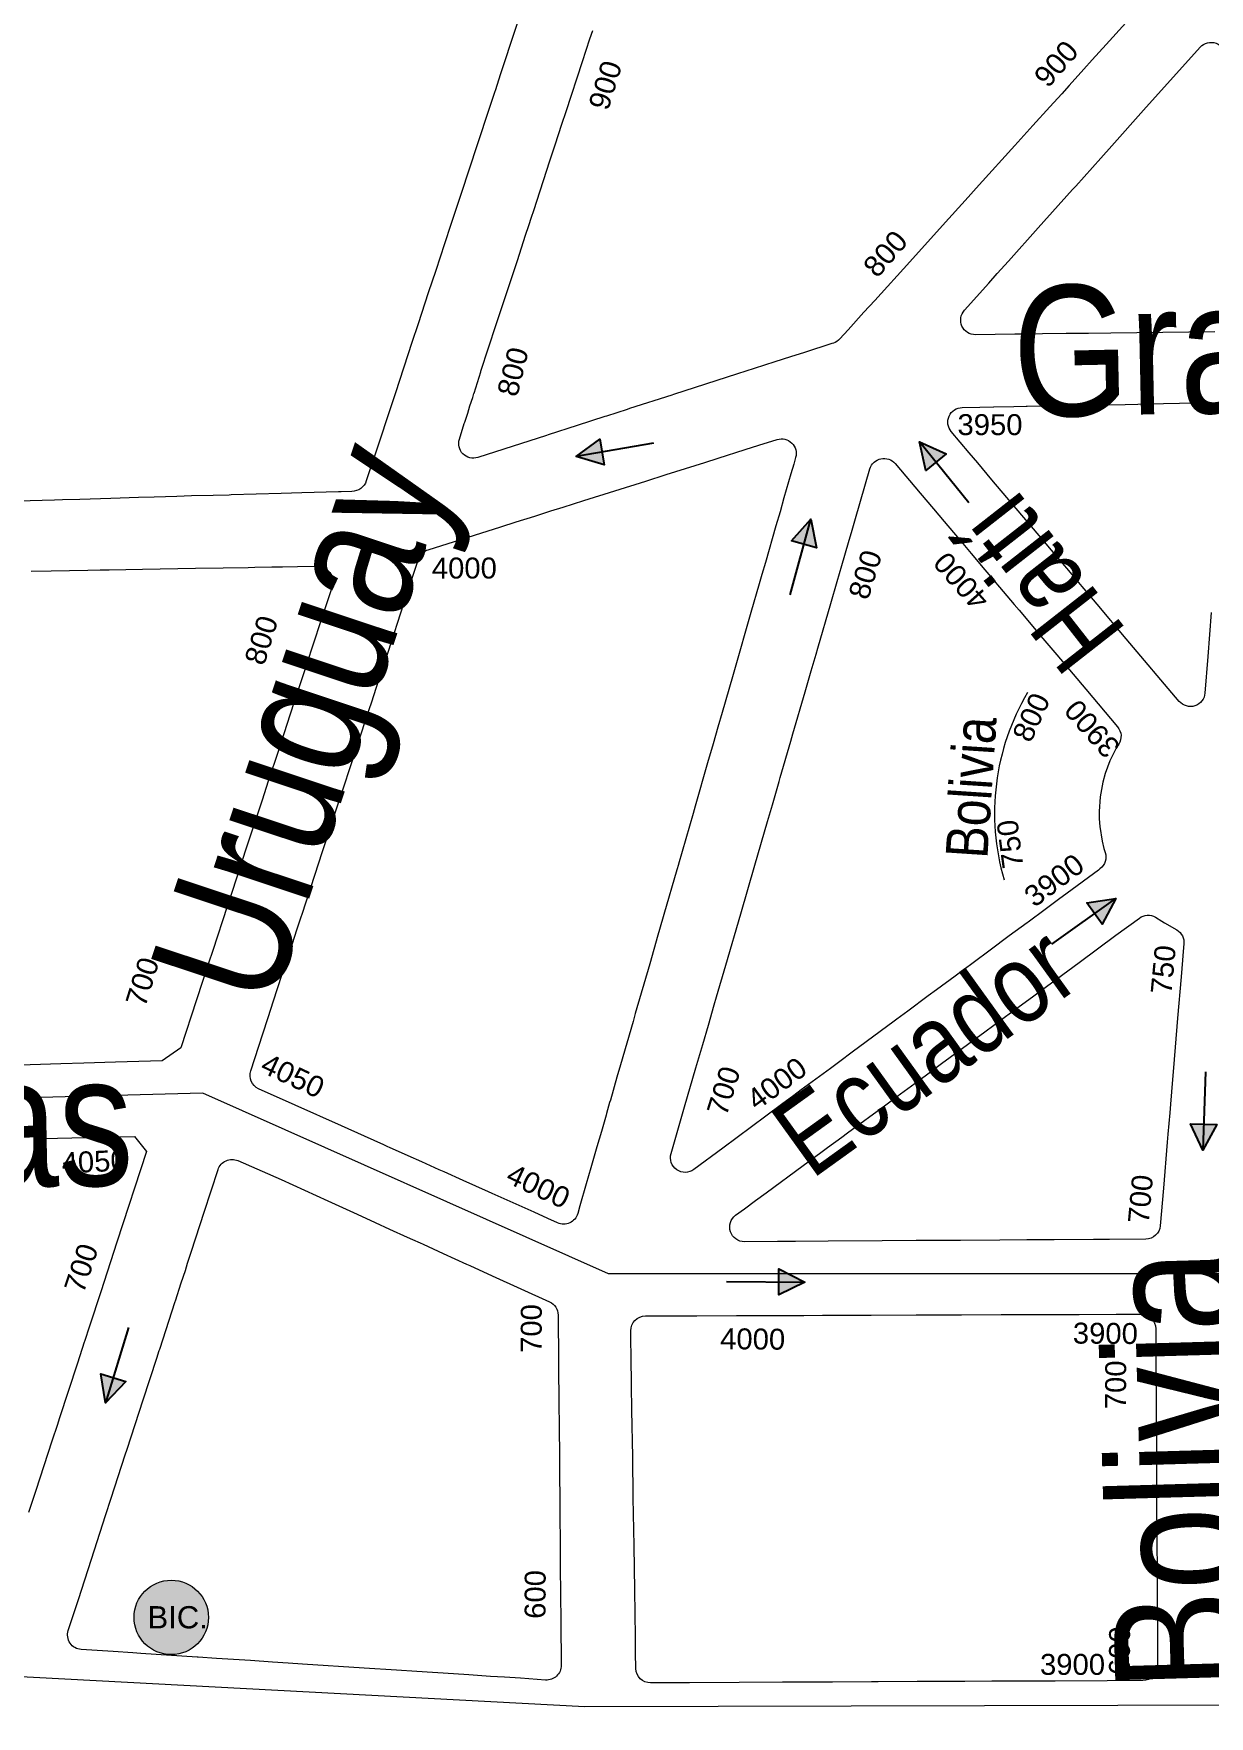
# Model space of a CAD drawing. Header units: millimetres. Extents: x 11558 to 23675, y 49449 to 61482.
# Drawn here: x 16400.7 to 16625.3, y 54011.2 to 54332.7 of the extents above; entities that cross this region are included whole.
import ezdxf

# ---------------------------------------------------------------- set-up
doc = ezdxf.new("R2010")
doc.units = ezdxf.units.MM
for name, color, linetype in [('0. plano base - nombres calles', 22, 'Continuous'), ('0. Plano Base - PLANO', 254, 'Continuous'), ('0. Plano base - sentido calles', 253, 'Continuous'), ('7. puesta en valor CC la lucila', 212, 'Continuous'), ('numeración', 7, 'Continuous')]:
    doc.layers.add(name, color=color, linetype=linetype)
doc.layers.add('Linea Bicentenario Original', color=7, linetype='Continuous', true_color=0x0000cc, transparency=0.5)
doc.layers.get('7. puesta en valor CC la lucila').off()
doc.styles.get("Standard").update_dxf_attribs({"font": 'arial.ttf'})

# ---------------------------------------------------------------- blocks, each defined once
blk = doc.blocks.new('MANZANAS')
at = {"layer": '0. Plano Base - PLANO', "color": 0, "linetype": 'Continuous', "lineweight": 5}
for points in [[(5636848.34, 6177028.4), (5636845.51, 6177017.59), (5636844.5, 6177013.74), (5636843.9, 6177011.42), (5636842.83, 6177007.35), (5636842.3, 6177005.33), (5636841.45, 6177002.1), (5636840.23, 6176997.42), (5636838.92, 6176992.43), (5636836.35, 6176982.61), (5636835.33, 6176978.7), (5636833.91, 6176973.29), (5636831.33, 6176963.46), (5636828.81, 6176953.83), (5636828.03, 6176950.86), (5636826.9, 6176946.52), (5636826.29, 6176944.21, -0.13184), (5636825.57, 6176942.95), (5636825.36, 6176942.74), (5636821.49, 6176938.83), (5636819.49, 6176936.81), (5636817.31, 6176934.61), (5636814.38, 6176931.65), (5636812.02, 6176929.27), (5636802.99, 6176920.14), (5636802.73, 6176919.88), (5636796.77, 6176913.87), (5636796.46, 6176913.55), (5636793.54, 6176910.6), (5636793.31, 6176910.37), (5636789.38, 6176906.4), (5636785.28, 6176902.26), (5636785.05, 6176902.03), (5636779.03, 6176895.95), (5636775.35, 6176892.23, -0.610214), (5636770.6, 6176893.73), (5636770.08, 6176896.79), (5636770.03, 6176897.04), (5636769.72, 6176898.87), (5636769.48, 6176900.27), (5636769.19, 6176901.97), (5636769.06, 6176902.72), (5636769.04, 6176902.82), (5636768.33, 6176906.99), (5636768.3, 6176907.12), (5636766.78, 6176916.38), (5636766.3, 6176919.35), (5636765.16, 6176926.31), (5636764.69, 6176929.13), (5636763.87, 6176934.16), (5636763.56, 6176936.08), (5636763.29, 6176937.7), (5636763.07, 6176939.05), (5636761.46, 6176948.87), (5636760.94, 6176952.02), (5636760.27, 6176956.14), (5636759.86, 6176958.64), (5636758.23, 6176968.6), (5636757.49, 6176973.09), (5636757.22, 6176974.76)], [(5636889.24, 6176978.46), (5636871.72, 6176969.08), (5636867.96, 6176967.06), (5636866.87, 6176966.48), (5636864.2, 6176965.05), (5636860.21, 6176962.92), (5636856.83, 6176961.11), (5636855.52, 6176960.41), (5636848.92, 6176956.88, -0.652832), (5636844.89, 6176960.04), (5636846.62, 6176966.77), (5636847.23, 6176969.15), (5636848.02, 6176972.25), (5636850.14, 6176980.51), (5636852.6, 6176990.06), (5636852.82, 6176990.92), (5636854.59, 6176997.85), (5636855.39, 6177000.94), (5636857.65, 6177009.75), (5636861.67, 6177025.41, -0.683082), (5636866.85, 6177026.04)], [(5636743.42, 6176971.71), (5636745.14, 6176961.09), (5636745.43, 6176959.27), (5636745.97, 6176955.92), (5636745.99, 6176955.8), (5636746.54, 6176952.41), (5636746.67, 6176951.63), (5636747.58, 6176945.95), (5636747.71, 6176945.17), (5636749.27, 6176935.51), (5636749.75, 6176932.53), (5636750.27, 6176929.35), (5636750.89, 6176925.52), (5636751.75, 6176920.2), (5636752.46, 6176915.78), (5636753.46, 6176909.6), (5636754.06, 6176905.91), (5636755.67, 6176895.94), (5636756.37, 6176891.58), (5636757.22, 6176886.34), (5636758.5, 6176878.46, -0.315728), (5636756.99, 6176875.36), (5636755.23, 6176874.38), (5636754.77, 6176874.12), (5636748.62, 6176870.7), (5636745.17, 6176868.78), (5636736.83, 6176864.14), (5636736.53, 6176863.97), (5636733.81, 6176862.46), (5636730.22, 6176860.49), (5636727.79, 6176859.11), (5636724, 6176857), (5636721.38, 6176855.54), (5636716.73, 6176852.95), (5636711.58, 6176850.08), (5636708.69, 6176848.48), (5636707.34, 6176847.73), (5636701.2, 6176844.31)], [(5636913.37, 6176930.54), (5636916.65, 6176922.8), (5636919.39, 6176916.34, -0.670302), (5636915.75, 6176912.66), (5636901.25, 6176918.62), (5636893.3, 6176921.89), (5636891.28, 6176922.71), (5636888.16, 6176924), (5636885.5, 6176925.09), (5636882.26, 6176926.42), (5636877.41, 6176928.42), (5636872.66, 6176930.37), (5636864.47, 6176933.74), (5636860.58, 6176935.34), (5636858.22, 6176936.31), (5636853.35, 6176938.31, -0.63134), (5636853.07, 6176943.36), (5636856.05, 6176944.98), (5636858.32, 6176946.22), (5636858.38, 6176946.25), (5636861.73, 6176948.07), (5636863.81, 6176949.21), (5636864, 6176949.32), (5636866.91, 6176950.9), (5636867.13, 6176951.02), (5636871.38, 6176953.33), (5636880.41, 6176958.25), (5636886.84, 6176961.76), (5636894.92, 6176966.16, -0.443114)], [(5636709.62, 6176833.59), (5636712.98, 6176835.41), (5636719.14, 6176838.75), (5636721.25, 6176839.9), (5636722.76, 6176840.72), (5636728.35, 6176843.75), (5636737.25, 6176848.57), (5636741.92, 6176851.1), (5636746.08, 6176853.36), (5636747.24, 6176853.98), (5636750.07, 6176855.52), (5636751.87, 6176856.49), (5636754.36, 6176857.85), (5636757.65, 6176859.63, -0.516052), (5636762.04, 6176857.48), (5636762.92, 6176852.13), (5636764.13, 6176844.68), (5636764.48, 6176842.55), (5636765.75, 6176834.81), (5636766.21, 6176831.98), (5636767.35, 6176825.01), (5636768.35, 6176818.87), (5636768.96, 6176815.11), (5636769.42, 6176812.33), (5636770.59, 6176805.17), (5636770.85, 6176803.56), (5636772.22, 6176795.17), (5636772.41, 6176794.01), (5636773.83, 6176785.29), (5636774.24, 6176782.8), (5636775.44, 6176775.5), (5636776.99, 6176765.98), (5636774.98, 6176762.13), (5636767.21, 6176757.78), (5636761.92, 6176754.82), (5636758.06, 6176752.66), (5636749.57, 6176747.91)]]:
    blk.add_lwpolyline(points, format="xyb", dxfattribs=at)
for points in [[(5636909.27, 6176900.08), (5636909.19, 6176899.3), (5636909.18, 6176897.88), (5636909.25, 6176896.46), (5636909.58, 6176893.89), (5636909.93, 6176892.25), (5636910.76, 6176889.53), (5636911.89, 6176886.92), (5636912.56, 6176885.68), (5636913.31, 6176884.46), (5636914.99, 6176882.16), (5636915.92, 6176881.09), (5636916.51, 6176880.52, -0.323965), (5636917.07, 6176877.28), (5636916.91, 6176876.95), (5636913.65, 6176870.27), (5636912.73, 6176868.41), (5636911.34, 6176865.54), (5636909.57, 6176861.92), (5636909.47, 6176861.73), (5636907.61, 6176857.92), (5636905.62, 6176853.85), (5636903.83, 6176850.17), (5636901.95, 6176846.33), (5636900.03, 6176842.4), (5636899.16, 6176840.62), (5636897.03, 6176836.25), (5636895.89, 6176833.92), (5636895.6, 6176833.33), (5636891.22, 6176824.36), (5636889.93, 6176821.72), (5636888.94, 6176819.7), (5636888.2, 6176818.18), (5636885.9, 6176813.48), (5636885.14, 6176811.91), (5636883.99, 6176809.56), (5636882.19, 6176805.89), (5636877.71, 6176796.7), (5636874.69, 6176790.53, -0.717968), (5636869.43, 6176791.21), (5636867.61, 6176800.34), (5636866.09, 6176807.98), (5636865.19, 6176812.5), (5636864.44, 6176816.3), (5636863.65, 6176820.26), (5636863.34, 6176821.83), (5636862.11, 6176828.01), (5636860.12, 6176838.02), (5636858.23, 6176847.49), (5636856.53, 6176856.06), (5636855.88, 6176859.3), (5636854.97, 6176863.86), (5636854.83, 6176864.58), (5636853.41, 6176871.73), (5636853.13, 6176873.13), (5636851.5, 6176881.32), (5636851.41, 6176881.77), (5636850.68, 6176885.42), (5636850.04, 6176888.66), (5636849.8, 6176889.87), (5636848.06, 6176898.58), (5636847.22, 6176902.83), (5636846.6, 6176905.95), (5636845.69, 6176910.48), (5636845.22, 6176912.85), (5636844.76, 6176915.18), (5636842.84, 6176924.82, -0.598493), (5636846.65, 6176927.95), (5636853.52, 6176925.13), (5636857.1, 6176923.66), (5636860.04, 6176922.45), (5636862.6, 6176921.4), (5636864.69, 6176920.54), (5636867.45, 6176919.4), (5636871.21, 6176917.86), (5636872.29, 6176917.41), (5636873.67, 6176916.85), (5636875.25, 6176916.2), (5636879.24, 6176914.56), (5636880.58, 6176914.01), (5636887.09, 6176911.33), (5636890.89, 6176909.77), (5636895.37, 6176907.93), (5636898.81, 6176906.51), (5636907.54, 6176902.92, -0.329255)], [(5636790.87, 6176768.24), (5636789.67, 6176775.55), (5636789.14, 6176778.78), (5636788.59, 6176782.12), (5636787.76, 6176787.19), (5636787.18, 6176790.75), (5636786.97, 6176792.06), (5636786.29, 6176796.18), (5636785.83, 6176799.01), (5636785.81, 6176799.15), (5636785.35, 6176801.93), (5636785.28, 6176802.35), (5636783.75, 6176811.73), (5636782.13, 6176821.64), (5636780.53, 6176831.4), (5636779.56, 6176837.35), (5636779.14, 6176839.95), (5636778.89, 6176841.45), (5636778.21, 6176845.61), (5636777.74, 6176848.5), (5636777.28, 6176851.32), (5636775.7, 6176860.94), (5636774.26, 6176869.78, -0.24147), (5636775.04, 6176872.21), (5636785.35, 6176882.51), (5636787.51, 6176884.66), (5636790.15, 6176887.31), (5636792.46, 6176889.61), (5636794.21, 6176891.36), (5636797.12, 6176894.27), (5636805.9, 6176903.03), (5636808.77, 6176905.91), (5636814.25, 6176911.38), (5636816.18, 6176913.31), (5636819.99, 6176917.11), (5636821.91, 6176919.04), (5636824.52, 6176921.64, -0.598487), (5636829.24, 6176920.21), (5636829.5, 6176918.91), (5636829.88, 6176917.03), (5636830.83, 6176912.33), (5636831.37, 6176909.64), (5636831.92, 6176906.91), (5636833.35, 6176899.78), (5636833.82, 6176897.44), (5636834.2, 6176895.57), (5636835.32, 6176890), (5636835.6, 6176888.62), (5636837.3, 6176880.17), (5636837.84, 6176877.46), (5636839.24, 6176870.48), (5636839.82, 6176867.63), (5636840.47, 6176864.38), (5636841.21, 6176860.7), (5636842.91, 6176852.28), (5636843.2, 6176850.82), (5636845.18, 6176840.95), (5636845.2, 6176840.89), (5636845.41, 6176839.84), (5636847.15, 6176831.16), (5636847.74, 6176828.24), (5636847.97, 6176827.09), (5636849.09, 6176821.52), (5636851.04, 6176811.81), (5636851.36, 6176810.25), (5636853.05, 6176801.83), (5636853.54, 6176799.41), (5636854.44, 6176794.93), (5636854.53, 6176794.47), (5636854.95, 6176792.37), (5636855.02, 6176792.03), (5636855.66, 6176788.86), (5636856.27, 6176785.85), (5636857.09, 6176781.74), (5636857.72, 6176778.64), (5636858.59, 6176774.31), (5636858.89, 6176772.83, -0.456281), (5636856.3, 6176769.48), (5636854.23, 6176769.36), (5636851.38, 6176769.2), (5636842.61, 6176768.69), (5636841.84, 6176768.65), (5636836.56, 6176768.35), (5636832.58, 6176768.12), (5636831.57, 6176768.06), (5636827.91, 6176767.85), (5636825.04, 6176767.69), (5636821.14, 6176767.46), (5636820.8, 6176767.44), (5636820.14, 6176767.41), (5636820, 6176767.4), (5636815.95, 6176767.17), (5636811.13, 6176766.89), (5636801.41, 6176766.33), (5636793.8, 6176765.9, -0.383433)], [(5636895.23, 6176785.7), (5636889.64, 6176782.75, -0.726534), (5636885.82, 6176786.46), (5636886.73, 6176788.32), (5636887.91, 6176790.72), (5636889, 6176792.93), (5636892.9, 6176800.86), (5636894.73, 6176804.59), (5636895.44, 6176806.04), (5636896.94, 6176809.08), (5636897.51, 6176810.25), (5636901.53, 6176818.42), (5636902.69, 6176820.77), (5636904.6, 6176824.66), (5636905.81, 6176827.11), (5636907.38, 6176830.31), (5636911.91, 6176839.53), (5636914.74, 6176845.29), (5636916.52, 6176848.9), (5636921.78, 6176859.59), (5636925.63, 6176867.43), (5636928.08, 6176872.41, -0.301762), (5636930.76, 6176873.97), (5636932.19, 6176873.88), (5636932.77, 6176873.85), (5636935.49, 6176873.69, -0.286726), (5636937.91, 6176871.97), (5636938.19, 6176871.29), (5636939.73, 6176867.6), (5636940.36, 6176866.1), (5636943.4, 6176858.8), (5636947.07, 6176850.03), (5636947.94, 6176847.94), (5636949.76, 6176843.57), (5636950.4, 6176842.05), (5636951.96, 6176838.3), (5636952.56, 6176836.85), (5636955.96, 6176828.71), (5636958.73, 6176822.08, -0.388044), (5636957.45, 6176818.53), (5636951.33, 6176815.3), (5636948.61, 6176813.87), (5636941.95, 6176810.35), (5636937.36, 6176807.93), (5636932.78, 6176805.51), (5636926.17, 6176802.02), (5636923.43, 6176800.58), (5636918.67, 6176798.07), (5636912.93, 6176795.04), (5636903.79, 6176790.22), (5636898.24, 6176787.29), (5636897.74, 6176787.02)], [(5636967.03, 6176804.23), (5636969.73, 6176799.1), (5636973.94, 6176791.11), (5636978.04, 6176783.32), (5636979.86, 6176779.87), (5636980.08, 6176779.45), (5636982, 6176775.79), (5636986.12, 6176767.98), (5636986.52, 6176767.21), (5636988.06, 6176764.29), (5636990.2, 6176760.24), (5636994.13, 6176752.76), (5636997.05, 6176747.23, -0.414479), (5636995.87, 6176743.44), (5636989.81, 6176740.26), (5636981.01, 6176735.63), (5636973.3, 6176731.58), (5636970.29, 6176730.01), (5636965.75, 6176727.62), (5636965.03, 6176727.24), (5636958.45, 6176723.78), (5636958.1, 6176723.6), (5636957.67, 6176723.37), (5636951.08, 6176719.91), (5636950.65, 6176719.69), (5636949.97, 6176719.33), (5636943.37, 6176715.86), (5636943.08, 6176715.71), (5636941.81, 6176715.04), (5636934.92, 6176711.42), (5636927.56, 6176707.55), (5636919.15, 6176703.13), (5636915.73, 6176701.34), (5636912.59, 6176699.69, -0.411122), (5636908.82, 6176700.84), (5636907.39, 6176703.49), (5636905.96, 6176706.15), (5636901.74, 6176713.99), (5636897.72, 6176721.44), (5636893.37, 6176729.51), (5636889.64, 6176736.44), (5636885.4, 6176744.3), (5636883.18, 6176748.43), (5636882.37, 6176749.92), (5636881.35, 6176751.81), (5636878.22, 6176757.63, -0.417504), (5636879.38, 6176761.44), (5636881.69, 6176762.64), (5636888.1, 6176766.01), (5636894.8, 6176769.52), (5636901.21, 6176772.88), (5636901.51, 6176773.04), (5636902.51, 6176773.56), (5636906.22, 6176775.51), (5636909.36, 6176777.15), (5636910.19, 6176777.59), (5636913.35, 6176779.24), (5636917.57, 6176781.46), (5636925.21, 6176785.46), (5636931.98, 6176789.01), (5636932.89, 6176789.49), (5636939.58, 6176792.99), (5636940.62, 6176793.54), (5636942.36, 6176794.45), (5636943.22, 6176794.9), (5636944.76, 6176795.71), (5636945.08, 6176795.88), (5636948.36, 6176797.6), (5636952.79, 6176799.92), (5636959.03, 6176803.19), (5636960.86, 6176804.15), (5636963.25, 6176805.4, -0.413676)], [(5636796.62, 6176751.88), (5636805.59, 6176752.48), (5636815.39, 6176752.98), (5636817.73, 6176753.1), (5636821.54, 6176753.3), (5636825.34, 6176753.5), (5636828.36, 6176753.65), (5636832.06, 6176753.84), (5636833.17, 6176753.9), (5636834.77, 6176753.99), (5636835.37, 6176754.02), (5636839.56, 6176754.23), (5636844.48, 6176754.49), (5636845.2, 6176754.52), (5636849.86, 6176754.77), (5636861.9, 6176755.39, -0.291509), (5636864.52, 6176753.9), (5636872.82, 6176738.26), (5636874.07, 6176735.91), (5636877.64, 6176729.19), (5636882.13, 6176720.72), (5636882.41, 6176720.18), (5636884.98, 6176715.34), (5636887.06, 6176711.41), (5636891.97, 6176702.16), (5636895.88, 6176694.8, -0.436252), (5636894.53, 6176690.92), (5636890.15, 6176689.01), (5636887.34, 6176687.77), (5636884.86, 6176686.68), (5636881.09, 6176685.03), (5636878.37, 6176683.84), (5636871.97, 6176681.03), (5636868.38, 6176679.45), (5636862.72, 6176676.97), (5636851.88, 6176672.21), (5636849.41, 6176671.12), (5636846.67, 6176669.92), (5636842.8, 6176668.22), (5636836.85, 6176665.61), (5636833.61, 6176664.18), (5636833.44, 6176664.11), (5636823.57, 6176659.78), (5636822.15, 6176659.15), (5636818.74, 6176657.65), (5636813.12, 6176655.19, -0.489172), (5636809.23, 6176657.29), (5636808.21, 6176663.44), (5636806.58, 6176673.25), (5636805.44, 6176680.08), (5636804.87, 6176683.52), (5636804.16, 6176687.79), (5636803.45, 6176692.07), (5636803.26, 6176693.19), (5636801.63, 6176702.98), (5636800.26, 6176711.26), (5636800.01, 6176712.77), (5636799.97, 6176713), (5636798.39, 6176722.48), (5636798.37, 6176722.6), (5636797.78, 6176726.17), (5636797.37, 6176728.65), (5636797.13, 6176730.04), (5636796.74, 6176732.43), (5636795.45, 6176740.19), (5636794.04, 6176748.62, -0.443228)]]:
    blk.add_lwpolyline(points, format="xyb", close=True, dxfattribs=at)
blk.add_lwpolyline([(5636760.05, 6176737.6), (5636760.15, 6176737.66), (5636764.05, 6176739.8), (5636766.47, 6176741.12), (5636768.96, 6176742.49), (5636776.96, 6176746.87), (5636780.32, 6176745.35), (5636783.28, 6176727.4), (5636784.9, 6176717.57), (5636786.03, 6176710.71), (5636786.53, 6176707.7), (5636786.55, 6176707.59), (5636787.23, 6176703.43), (5636788.17, 6176697.78), (5636788.2, 6176697.61), (5636788.99, 6176692.77), (5636789.06, 6176692.35), (5636789.24, 6176691.26), (5636789.79, 6176687.95), (5636791.4, 6176678.16), (5636792.13, 6176673.77)], dxfattribs=at)
blk = doc.blocks.new('bic. original ida')
at = {"layer": 'Linea Bicentenario Original', "lineweight": 211, "true_color": 0xededed, "transparency": 33554674}
h = blk.add_hatch(color=7, dxfattribs=at)
h.dxf.hatch_style = 1
edge = h.paths.add_edge_path()
edge.add_arc((0, 0), 7.11, 0, 360)
at = {"layer": 'Linea Bicentenario Original', "color": 165, "lineweight": 9, "true_color": 0x5e67af}
blk.add_circle((0, 0), 7.11, dxfattribs=at)
at = {"layer": 'Linea Bicentenario Original', "color": 165, "lineweight": 15, "true_color": 0x5e67af, "insert": (-4.55, 2.15), "char_height": 4.25, "attachment_point": 1}
blk.add_mtext_dynamic_manual_height_columns('BIC.', width=16.4579, gutter_width=12.5, heights=[0], dxfattribs=at)

msp = doc.modelspace()

# ---------------------------------------------------------------- hatches: boundary and pattern name
at = {"layer": '0. Plano base - sentido calles', "linetype": 'Continuous', "lineweight": 25, "ltscale": 2, "true_color": 0x1a1a1a}
h = msp.add_hatch(color=250, dxfattribs=at)
h.dxf.hatch_style = 1
h.paths.add_polyline_path([(16504.36, 54251.95), (16509.71, 54250.32), (16509.29, 54252.78)])
h.paths.add_polyline_path([(16504.36, 54251.95), (16509.29, 54252.78), (16508.88, 54255.25)])
h = msp.add_hatch(color=250, dxfattribs=at)
h.dxf.hatch_style = 1
h.paths.add_polyline_path([(16569.96, 54254.72), (16571.16, 54249.26), (16573.1, 54250.83)])
h.paths.add_polyline_path([(16569.96, 54254.72), (16573.1, 54250.83), (16575.05, 54252.41)])
h = msp.add_hatch(color=250, dxfattribs=at)
h.dxf.hatch_style = 1
h.paths.add_polyline_path([(16549.2, 54239.98), (16545.46, 54235.82), (16547.87, 54235.16)])
h.paths.add_polyline_path([(16549.2, 54239.98), (16547.87, 54235.16), (16550.28, 54234.49)])
h = msp.add_hatch(color=250, dxfattribs=at)
h.dxf.hatch_style = 1
h.paths.add_polyline_path([(16607.43, 54167.5), (16601.91, 54166.62), (16603.36, 54164.59)])
h.paths.add_polyline_path([(16607.43, 54167.5), (16603.36, 54164.59), (16604.82, 54162.56)])
h = msp.add_hatch(color=250, dxfattribs=at)
h.dxf.hatch_style = 1
h.paths.add_polyline_path([(16624.08, 54119.37), (16626.75, 54124.28), (16624.25, 54124.37)])
h.paths.add_polyline_path([(16624.08, 54119.37), (16624.25, 54124.37), (16621.75, 54124.45)])
h = msp.add_hatch(color=250, dxfattribs=at)
h.dxf.hatch_style = 1
h.paths.add_polyline_path([(16548.07, 54094.19), (16543.09, 54096.74), (16543.07, 54094.24)])
h.paths.add_polyline_path([(16548.07, 54094.19), (16543.07, 54094.24), (16543.05, 54091.74)])
h = msp.add_hatch(color=250, dxfattribs=at)
h.dxf.hatch_style = 1
h.paths.add_polyline_path([(16414.44, 54071.14), (16418.28, 54075.2), (16415.89, 54075.92)])
h.paths.add_polyline_path([(16414.44, 54071.14), (16415.89, 54075.92), (16413.5, 54076.65)])

# ---------------------------------------------------------------- linework, layer by layer
at = {"layer": '0. plano base - nombres calles', "color": 250, "lineweight": 15}
msp.add_arc((16629.61, 54183.74), 45.33, 149.4144, 196.2573, dxfattribs=at)
at = {"layer": '0. Plano base - sentido calles', "color": 250, "linetype": 'Continuous', "lineweight": 25, "ltscale": 2, "true_color": 0x1a1a1a}
for points in [[(16519.15, 54254.44), (16504.36, 54251.95), (16508.88, 54255.25), (16509.71, 54250.32), (16504.36, 54251.95)], [(16579.39, 54243.06), (16569.96, 54254.72), (16575.05, 54252.41), (16571.16, 54249.26), (16569.96, 54254.72)], [(16545.21, 54225.52), (16549.2, 54239.98), (16550.28, 54234.49), (16545.46, 54235.82), (16549.2, 54239.98)], [(16595.24, 54158.76), (16607.43, 54167.5), (16604.82, 54162.56), (16601.91, 54166.62), (16607.43, 54167.5)], [(16624.59, 54134.36), (16624.08, 54119.37), (16621.75, 54124.45), (16626.75, 54124.28), (16624.08, 54119.37)], [(16533.07, 54094.32), (16548.07, 54094.19), (16543.05, 54091.74), (16543.09, 54096.74), (16548.07, 54094.19)], [(16418.79, 54085.49), (16414.44, 54071.14), (16413.5, 54076.65), (16418.28, 54075.2), (16414.44, 54071.14)]]:
    msp.add_lwpolyline(points, dxfattribs=at)
at = {"layer": 'Linea Bicentenario Original', "color": 165, "lineweight": 15, "true_color": 0x5e67af}
msp.add_lwpolyline([(17040.55, 54014.34), (16505.98, 54013.05), (16394.68, 54018.94), (15996.05, 54006.38), (15778.15, 54059.99), (15372.77, 54053.71), (15372.31, 54126.75), (15481.44, 54128), (15678.71, 54129.88), (15804.39, 54130.9), (15934.14, 54137.07), (16028.61, 54115.56), (16273.68, 54123.47), (16332.59, 54125.33), (16344.1, 54173.55), (16364.97, 54263.69), (16383.56, 54346.89), (16379.78, 54356.74), (16371.79, 54677.53), (16056.37, 54668.12), (15486.11, 54655.7), (15468.23, 55314.52)], dxfattribs=at)
at = {"layer": 'Linea Bicentenario Original', "color": 14, "lineweight": 15, "true_color": 0x8c0d0d}
msp.add_lwpolyline([(17030.34, 54095.76), (16510.55, 54095.76), (16433, 54130.27), (16029.17, 54119.52), (15933.92, 54140.66), (15802.84, 54135.15), (15487.94, 54131.14), (15488.34, 54235.98), (15959.94, 54250.02), (16055.77, 54226.42), (16214.32, 54238.48), (16240.39, 54344.73), (16252.45, 54344.4), (16242.96, 54675.72), (16496.98, 54682.46), (16486.8, 54997.12), (16232.59, 54987.87), (16074.88, 54980.26), (15748.57, 54962.35), (15474.96, 54947.17), (15468.93, 55089.76)], dxfattribs=at)

# ---------------------------------------------------------------- block references
at = {"layer": '0. Plano Base - PLANO', "color": 28, "lineweight": 5, "true_color": 0x0d0d0d, "rotation": 332.5463477508169}
msp.add_blockref('MANZANAS', (-7833237.48, -2828296.13), dxfattribs=at)
at = {"layer": '7. puesta en valor CC la lucila', "color": 250, "lineweight": 30, "rotation": 332.5463477508169}
msp.add_blockref('MANZANAS', (-7833237.48, -2828296.13), dxfattribs=at)
at = {"layer": 'Linea Bicentenario Original', "lineweight": 15}
msp.add_blockref('bic. original ida', (16426.99, 54030.12), dxfattribs=at)

# ---------------------------------------------------------------- texts
at = {"layer": '0. plano base - nombres calles', "color": 250, "lineweight": 15, "true_color": 0x1a1a1a, "attachment_point": 1}
for s, width, insert, char_height, rotation in [('{\\fArial Narrow|b0|i0|c0|p34;Carlos Francisco Melo}', 329.255, (16152.36, 54353.42), 25, 1.4599), ('{\\fArial Narrow|b0|i0|c0|p34;Gral. Martín Miguel de Güemes}', 418.7497, (16587.48, 54284.42), 25, 1.2149), ('{\\fArial Narrow|b0|i0|c0|p34;Uruguay}', 329.255, (16422.47, 54153.85), 25, 71.615), ('{\\fArial Narrow|b0|i0|c0|p34;Haití}', 329.255, (16597.99, 54209.27), 15, 128.0452), ('{\\fArial Narrow|b0|i0|c0|p34;Bolivia}', 329.255, (16574.92, 54175.52), 8, 86.2326), ('{\\fArial Narrow|b0|i0|c0|p34;Ecuador}', 329.255, (16540.56, 54125.86), 15, 35.7384), ('{\\fArial Narrow|b0|i0|c0|p34;Gral. Juan Gregorio Las Heras}', 405.9994, (16029.53, 54130.41), 25, 1.0744), ('{\\fArial Narrow|b0|i0|c0|p34;Bolivia}', 329.255, (16607.42, 54015.76), 25, 91.6409)]:
    msp.add_mtext_dynamic_manual_height_columns(s, width=width, gutter_width=12.5, heights=[0], dxfattribs=dict(at, insert=insert, char_height=char_height, rotation=rotation))
at = {"layer": 'numeración', "color": 251, "true_color": 0x606162, "char_height": 4, "attachment_point": 1}
for s, insert, rotation in [('900', (16591.48, 54324.77), 48.9061), ('900', (16506.61, 54319.01), 72.7552), ('800', (16558.85, 54288.48), 48.9061), ('800', (16489.18, 54264.09), 75.9428), ('800', (16556.28, 54225.51), 72.7552), ('4000', (16580.54, 54222.11), 131.5268), ('800', (16440.89, 54212.97), 72.7552), ('800', (16587.53, 54198.69), 65.4709), ('3900', (16605.56, 54193.92), 131.5268), ('750', (16585.86, 54172.97), 97.452), ('3900', (16589.5, 54168.82), 37.1152), ('750', (16614.09, 54149.43), 84.6536), ('700', (16418.17, 54147.71), 72.7552), ('4050', (16445.44, 54138.08), 334.8655), ('700', (16529.22, 54126.88), 72.7552), ('4000', (16536.48, 54130.04), 36.5776), ('4050', (16405.95, 54118.94), 2.6405), ('4000', (16492.36, 54116.98), 334.8655), ('700', (16609.74, 54105.59), 84.6536), ('700', (16406.42, 54093.06), 71.7528), ('700', (16493.75, 54080.66), 89.7885), ('3900', (16599.26, 54086.44), 359.5706), ('4000', (16531.88, 54085.38), 359.4185), ('700', (16605.4, 54069.9), 89.7885), ('600', (16494.49, 54029.85), 89.7885), ('600', (16606.14, 54019.09), 89.7885)]:
    msp.add_mtext_dynamic_manual_height_columns(s, width=16.0314, gutter_width=12.5, heights=[0], dxfattribs=dict(at, insert=insert, rotation=rotation))
for s, insert in [('3950', (16577.2, 54260.01)), ('4000', (16476.77, 54232.61)), ('3900', (16592.97, 54023.14))]:
    msp.add_mtext_dynamic_manual_height_columns(s, width=16.0314, gutter_width=12.5, heights=[0], dxfattribs=dict(at, insert=insert))

doc.saveas('drawing.dxf')
